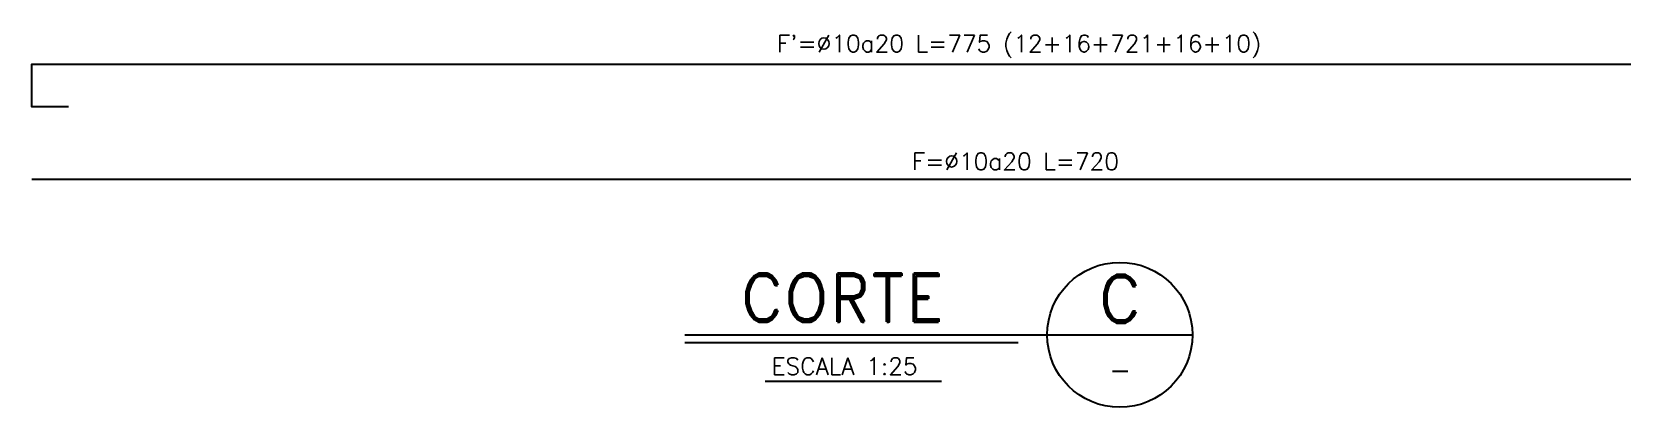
# Model space of a CAD drawing. Extents: x -58 to 5689, y 66 to 4123.
# Drawn here: x 3855 to 4895, y 1217 to 1463 of the extents above; entities that cross this region are included whole.
import ezdxf
from ezdxf.enums import TextEntityAlignment as Align

# ---------------------------------------------------------------- set-up
doc = ezdxf.new("R2010")
doc.units = 0
doc.header["$LTSCALE"] = 30
doc.header["$MEASUREMENT"] = 0
doc.layers.get('0').update_dxf_attribs({"linetype": 'CONTINUOUS'})
for name, color, linetype in [('RLA-CORTES', 5, 'CONTINUOUS'), ('RLA-FE', 7, 'CONTINUOUS'), ('TEXTOS-SM', 3, 'CONTINUOUS')]:
    doc.layers.add(name, color=color, linetype=linetype)
doc.styles.add('ROMANS', font='romans.shx', dxfattribs={"height": 11.25})
doc.styles.add('ROMANS0', font='romans.shx')
doc.styles.add('SIETE50', font='ROMAND.SHX', dxfattribs={"height": 31.5})

# ---------------------------------------------------------------- blocks, each defined once
blk = doc.blocks.new('T-CORTE')
at = {"color": 6}
for p, q in [((-169.7, -4.9), (162.3, -4.9)), ((-169.7, -9.9), (48.3, -9.9))]:
    blk.add_line(p, q, dxfattribs=at)
at = {"color": 3}
blk.add_line((-117.3, -35.3), (-1.8, -35.3), dxfattribs=at)
blk.add_circle((114.8, -4.9), 47.5, dxfattribs=at)
at = {"color": 6, "style": 'SIETE50'}
blk.add_text('CORTE', height=31.5, dxfattribs=at).set_placement((-133.4, 3.7))
blk.add_attdef('A', text='', height=31.5, dxfattribs=at).set_placement((114.9, 18.7), align=Align.MIDDLE_CENTER)
at = {"color": 3, "style": 'ROMANS'}
blk.add_attdef('ESCALA', (-113, -31.1), '', height=11.2, dxfattribs=at)
blk.add_attdef('-', text='', height=13, dxfattribs=at).set_placement((115, -27.7), align=Align.MIDDLE)

msp = doc.modelspace()

# ---------------------------------------------------------------- linework, layer by layer
at = {"layer": 'RLA-FE'}
for points in [[(3878.54, 1413.75), (3854.54, 1413.75), (3854.54, 1441.55), (5296.54, 1441.55), (5296.54, 1413.75), (5276.54, 1413.75)], [(3854.54, 1366.32), (5298.54, 1366.32)]]:
    msp.add_lwpolyline(points, dxfattribs=at)

# ---------------------------------------------------------------- block references
at = {"layer": 'RLA-CORTES'}
msp.add_blockref('T-CORTE', (4451.46, 1269.15), dxfattribs=at).add_auto_attribs({'ESCALA': 'ESCALA 1:25', 'A': 'C', '-': '-'})

# ---------------------------------------------------------------- texts
at = {"layer": 'TEXTOS-SM', "style": 'ROMANS0'}
for s, p in [("F'=%%C10a20 L=775 (12+16+721+16+10)", (4500.41, 1449.55)), ('F=%%C10a20 L=720', (4498.01, 1372.32))]:
    msp.add_text(s, height=11.2, rotation=360, dxfattribs=at).set_placement(p, align=Align.CENTER)

doc.saveas('drawing.dxf')
